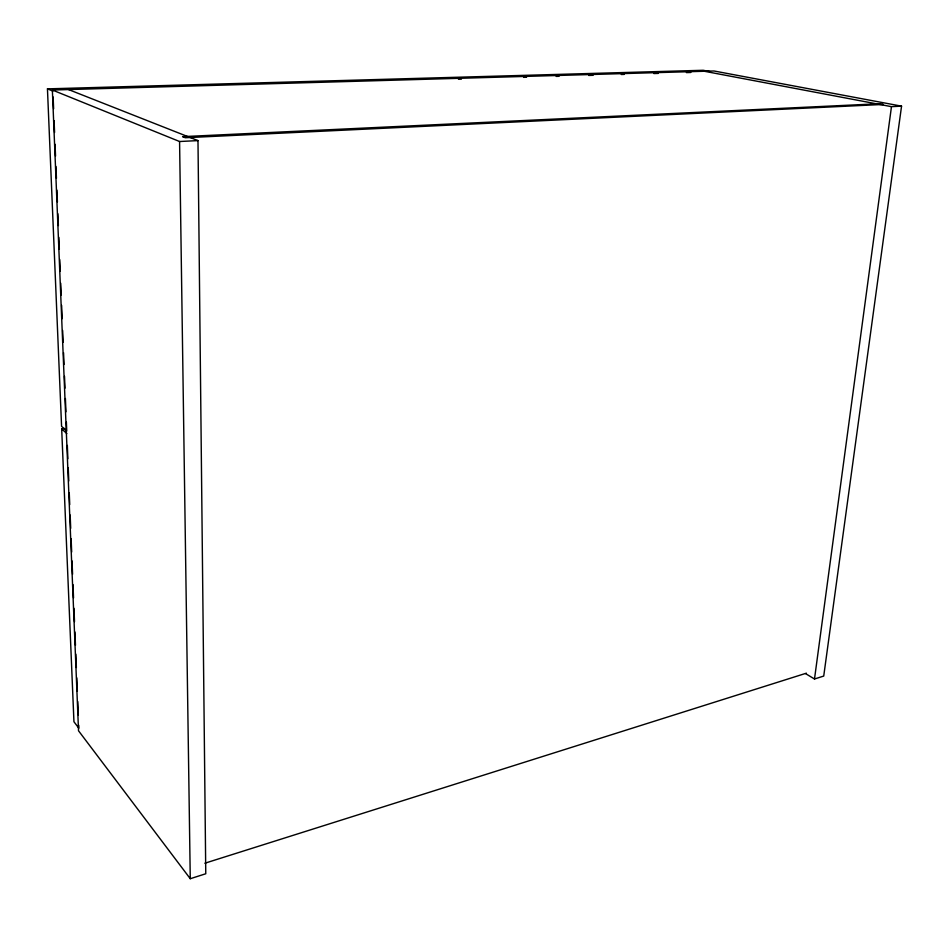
<?xml version="1.0" encoding="UTF-8"?>
<svg xmlns="http://www.w3.org/2000/svg" width="949" height="949" viewBox="0 0 949 949"><rect width="100%" height="100%" fill="white"/><g stroke="black" fill="none" stroke-linecap="round" stroke-linejoin="round"><path stroke-width="1.42" d="M814.503 678.998L891.467 106.656L901.55 106.158L823.732 676.056L814.503 678.998L805.618 673.648M901.55 106.158L714.004 70.985L52.361 90.025L78.53 730.789L190.263 878.715L205.767 873.756L197.985 140.606L68.53 89.562M204.854 863.222L806.401 673.173M78.731 725.25L78.85 728.215L73.939 721.738L61.685 428.901L64.615 428.462M52.361 90.025L179.575 141.508L197.985 140.606M66.383 422.151L66.738 431.024L61.578 426.362L47.45 88.862L703.173 70.285L710.16 71.602M458.45 79.242L461.404 79.158M523.575 77.344L526.541 77.26M556.138 76.395L559.103 76.311M588.7 75.446L593.137 75.315M621.263 74.496L624.228 74.413M653.825 73.547L658.274 73.417M686.388 72.599L690.836 72.468M704.348 71.258L891.467 106.656M47.45 88.862L52.895 91.068M61.685 428.901L66.845 433.574M53.132 96.976L53.619 108.803M54.093 120.63L54.579 132.457M55.054 144.284L55.54 156.099M55.955 166.455L56.442 178.27M56.928 190.097L57.403 201.923M57.889 213.75L58.375 225.577M58.85 237.392L59.336 249.219M59.751 259.563L60.238 271.39M60.712 283.217L61.199 295.044M61.626 305.388L62.16 318.686M62.646 330.513L63.132 342.34M63.547 352.684L64.034 364.511M64.508 376.338L64.995 388.165M65.41 398.509L65.956 411.807M67.332 445.413L67.865 458.747M68.233 467.62L68.779 480.953M69.253 492.792L69.74 504.643M70.167 515.01L70.701 528.332M71.128 538.7L71.673 552.021M72.029 560.906L72.575 574.228M73.002 584.596L73.536 597.917M73.963 608.285L74.508 621.607M74.924 631.975L75.469 645.296M75.837 654.181L76.371 667.515M76.798 677.871L77.344 691.204M77.759 701.56L78.304 714.894M179.575 141.508L190.263 878.715M879.379 103.738L182.576 136.644L185.304 137.735L883.211 104.449L879.379 103.738"/></g></svg>
